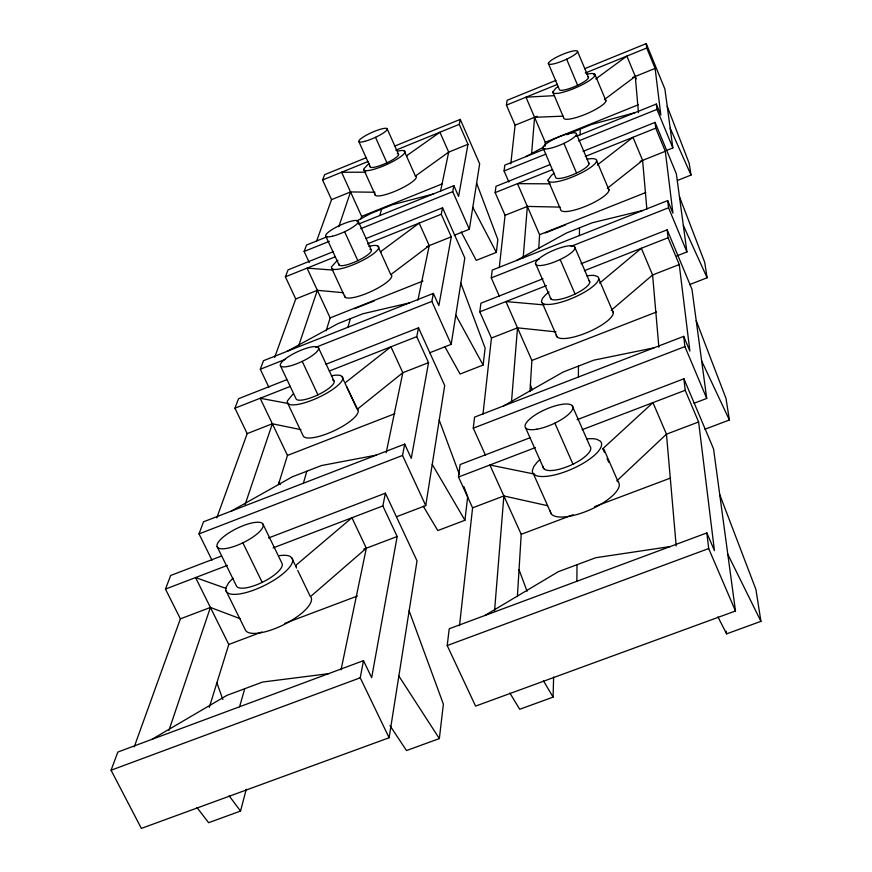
<?xml version="1.0" encoding="UTF-8"?>
<svg xmlns="http://www.w3.org/2000/svg" width="872" height="872" viewBox="0 0 872 872"><rect width="100%" height="100%" fill="white"/><g stroke="black" fill="none" stroke-linecap="round" stroke-linejoin="round"><path stroke-width="1.31" d="M576.872 581.275L577.002 564.718M578.376 377.042L578.463 366.098M579.422 235.56L579.477 227.843M580.153 134.757L580.196 129.001M509.88 693.066L519.723 709.274L553.088 697.11L553.622 676.999M517.39 596.633L521.216 534.296L489.879 465.005L534.656 474.128M529.98 391.55L531.887 360.441L505.913 301.559L544.215 304.917M538.743 248.64L539.594 234.699L517.488 183.654L550.079 183.839M545.022 146.365L545.262 142.3L525.969 97.184L554.374 95.658M494.544 611.109L503.874 495.95L547.594 505.706M511.526 401.578L517.51 327.839L555.998 331.872M523.178 257.883L527.353 206.424L560.129 207.111M531.604 153.886L534.569 117.295L563.083 116.161M459.5 625.649L472.591 507.842L458.498 477.006L460.1 464.558L530.045 437.744M482.99 414.135L491.448 338.031L479.796 311.838L480.908 303.216L542.994 278.746M499.264 267.639L505.073 215.319L495.165 192.614L495.983 186.325L550.287 164.503M510.785 163.892L515.09 125.197L506.447 105.131L507.068 100.313L555.965 80.388M390.024 725.7L406.505 750.552L439.346 738.584L443.379 704.162L409.132 610.88M423.291 506.251L437.809 530.558L464.929 520.268L467.686 496.778L463.948 486.729M444.916 346.805L460.078 374.034L483.121 365.052L485.115 348.092L460.83 283.204M461.223 232.007L476.254 260.368L496.332 252.4L497.836 239.517L476.613 183.142M683.91 378.775L713.547 448.873L735.478 611L475.578 706.102L447.205 645.542L449.222 628.767L706.854 532.923L714.441 550.635L698.614 421.972L685.196 390.296L683.91 378.775L577.09 419.715M485.53 455.315L473.256 428.174L474.586 417.121L683.692 336.363L689.883 351.078L679.244 264.543L668.061 237.762L667.167 229.816L581.003 263.769M499.46 296.425L491.274 277.896L492.2 270.102L667.701 200.593L672.922 213.15L665.314 151.303L655.744 128.162L655.09 122.385L583.117 151.303M508.856 181.943L504.092 170.945L504.79 165.146L544.804 149.014M385.402 493.181L382.852 505.934L397.163 536.498L371.668 677.675L363.493 660.66L117.829 752.056L111.071 770.216L141.362 828.4L389.119 737.745L417.023 560.86L385.402 493.181L268.511 537.991M396.618 516.682L425.743 505.586L444.687 385.511L418.516 327.796L326.019 364.245M429.667 352.779L451.184 344.342L464.809 257.959L442.551 207.787L365.935 238.568M454.279 235.266L469.343 229.249L479.665 163.838L460.253 119.399L394.951 146.006M418.516 327.796L416.751 336.647L428.555 362.643L411.268 458.367L404.695 444.12L203.514 521.816L199.023 533.893L211.983 560.151M442.551 207.787L441.254 214.25L451.282 236.813L438.856 305.614L433.362 293.406L263.486 360.692L260.303 369.248L268.87 387.277M460.253 119.399L459.261 124.347L467.981 144.305L458.585 196.364L453.865 185.671L358.436 224.126M389.119 737.745L360.234 677.795L363.493 660.66M425.743 505.586L402.537 455.446L404.695 444.12M451.184 344.342L431.847 301.396L433.362 293.406M469.343 229.249L452.732 191.633L453.865 185.671M341.039 669.881L366.338 548.205L351.939 517.761L295.434 565.677L296.578 568.064M386.187 452.742L402.82 372.715L390.95 346.794L344.909 383.026L357.836 409.796A30.302 8.556 -25.2 0 1 334.892 430.397A30.302 8.556 -25.2 0 1 303.205 435.978L287.586 403.049M417.917 300.077L429.242 245.621L419.181 223.112L380.443 251.823L381.031 252.084M440.524 191.35L448.677 152.131L439.924 132.228L406.428 155.892L406.962 156.055M197.018 807.559L208.615 822.699L240.541 811.058L246.253 789.247M239.593 706.756L244.738 688.717M303.391 483.252L306.824 471.218M347.917 327.251L350.348 318.716M379.81 215.515L381.631 209.106M209.291 707.345L228.791 644.473L195.557 577.569L226.012 588.426M278.397 484.647L287.466 455.435L260.172 398.253L288.567 403.562M326.128 330.859L330.15 317.899L307.064 268.118L333.05 270.069M360.877 218.883L361.651 216.398L341.606 172.264L365.902 172.198M168.939 730.398L210.403 607.446L240.116 618.673M245.119 504.496L272.347 423.77L300.949 429.656M298.78 345.41L317.353 290.322L343.492 292.72M338.805 226.72L350.533 191.938L374.96 192.243M134.244 746.824L180.384 618.848L165.462 589.08L170.672 575.487L221.499 556.009M216.801 517.859L247.179 433.613L234.939 408.183L238.579 398.7L286.735 379.723M274.658 357.4L295.739 298.954L285.395 276.816L288.065 269.862L333.278 251.692M316.427 241.588L331.545 199.634L322.575 180.003L324.635 174.662L366.066 157.778M309.266 262.548L304.132 251.463L306.519 245.054L327.011 236.792M598.225 165.113L597.451 164.917L632.996 137.296L642.61 160.372L607.337 188.319L608.122 188.537A26.215 6.409 -23.2 0 1 587.946 205.302A26.215 6.409 -23.2 0 1 560.565 209.28L548.019 180.068L551.431 175.414A26.302 6.115 -23.2 0 1 554.243 173.245M638.446 112.63L635.296 76.442L604.449 99.517L605.124 99.637A22.857 4.861 -23.1 0 1 587.543 113.382A22.857 4.861 -23.1 0 1 563.683 117.775L552.772 92.051L555.726 88.344A22.934 4.633 -23.2 0 1 558.167 86.568M233.009 578.103L228.54 582.954L226.153 587.248A36.897 11.848 -26.4 0 0 259.126 587.946A36.897 11.848 -26.4 0 0 292.403 558.603L290.071 556.347A36.897 11.848 -26.4 0 0 279.509 555.638M292.883 394.166L287.531 400.738A30.433 8.175 -25.1 0 0 315.62 398.755A30.433 8.175 -25.1 0 0 342.489 376.835L340.407 375.494A30.433 8.175 -25.1 0 0 331.393 375.788M604.427 452.405L602.814 448.699L652.954 402.635L666.459 434.18L676.192 545.894M366.338 548.205L310.41 596.688L297.733 570.452M599.685 283.095L641.345 248.269L652.594 274.974L658.883 347.241M377.849 246.1L390.798 274.625L429.242 245.621M404.172 150.834L415.399 176.046L448.677 152.131L467.981 144.305M484.81 615.523L558.287 571.705L595.761 557.72L670.132 546.581M151.793 739.423L226.884 695.376L262.635 682.035L328.504 673.685M503.558 405.938L563.225 371.995L593.723 360.19L653.978 347.841M231.407 511.047L292.153 476.897L321.517 465.539L376.115 455.162M516.573 260.456L566.658 232.922L592.306 222.752L642.817 210.457M287.073 351.351L337.944 323.632L362.785 313.778L409.284 302.944M525.86 156.644L543.398 147.248M566.778 134.724L591.303 124.522L634.871 112.706M356.637 221.03L370.862 213.455L392.433 204.757L433.003 194.075M584.807 68.637L646.239 43.6L664.889 89.031L672.846 147.935L666.557 150.453M322.575 180.003L368.071 161.484M395.801 150.191L459.261 124.347M506.447 105.131L557.502 84.344M585.254 73.041L646.741 48.004L646.239 43.6M331.545 199.634L350.533 191.938M515.09 125.197L537.087 116.281M632.778 77.466L655.112 68.408L646.741 48.004M361.651 216.398L441.995 183.97M545.262 142.3L638.217 104.793M576.37 136.294L656.333 104.062L660.845 115.017L655.112 68.408M304.132 251.463L329.322 241.326M360.801 228.649L452.732 191.633M504.092 170.945L545.785 154.159M578.627 140.937L656.954 109.392L656.333 104.062M285.395 276.816L334.772 257M367.526 243.855L441.254 214.25M495.165 192.614L552.641 169.55M585.286 156.437L655.744 128.162M295.739 298.954L317.353 290.322M426.735 246.623L451.282 236.813M505.073 215.319L527.353 206.424M640.103 161.375L665.314 151.303M330.15 317.899L422.942 281.035M539.594 234.699L645.705 192.549M354.501 308.732L374.23 300.895M545.316 232.933L565.59 224.889M677.675 180.362L691.027 175.065L689.185 163.347L667.233 106.406M260.303 369.248L285.526 359.275M315.795 347.296L431.847 301.396M491.274 277.896L539.387 258.853M571.04 246.34L668.552 207.776L667.701 200.593M234.939 408.183L290.354 386.383M329.333 371.036L416.751 336.647M479.796 311.838L546.417 285.624M584.382 270.68L668.061 237.762M676.825 255.899L686.918 251.943L676.356 173.833L655.09 122.385M247.179 433.613L272.347 423.77M428.555 362.643L402.82 372.715L357.171 409.35L357.836 409.796M491.448 338.031L517.51 327.839M679.244 264.543L652.594 274.974L611.305 310.236L612.231 310.606A30.814 8.884 -23.3 0 1 588.502 331.96A30.814 8.884 -23.3 0 1 556.282 334.892M689.599 284.599L707.116 277.776L704.685 262.287L679.441 196.636M287.466 455.435L394.82 413.71M531.887 360.441L656.485 312.013M199.023 533.893L402.537 455.446M473.256 428.174L684.902 346.598L683.692 336.363M165.462 589.08L227.341 565.416M273.11 547.91L382.852 505.934M458.498 477.006L535.386 447.598M582.158 429.711L685.196 390.296M694.047 403.267L706.734 398.439L691.965 289.253L667.167 229.816M180.384 618.848L210.403 607.446M363.798 549.175L397.163 536.498M472.591 507.842L503.874 495.95M698.614 421.972L666.459 434.18L616.864 480.853L617.986 481.486A37.267 13.026 -23.8 0 1 589.287 510.109A37.267 13.026 -23.8 0 1 550.287 510.698M704.914 429.253L729.384 419.977L726.005 398.406L696.216 320.678M228.791 644.473L261.905 632.004M284.839 623.36L357.433 596.012M521.216 534.296L573.1 514.753M594.617 506.643L670.535 478.041M111.071 770.216L360.234 677.795M447.205 645.542L708.685 548.553L706.854 532.923M717.95 616.907L726.594 633.857L760.929 621.344L755.937 589.483L719.738 494.609M596.503 79.014L595.827 78.905L626.881 56.091L636.298 78.862M415.399 176.046L415.944 176.22A22.498 4.742 -24.1 0 1 396.793 190.51A22.498 4.742 -24.1 0 1 375.156 194.064M390.798 274.625L391.397 274.909A25.779 6.224 -24.5 0 1 369.172 292.36A25.779 6.224 -24.5 0 1 344.713 295.27M602.814 448.699L603.925 449.298L617.986 481.486M295.434 565.677L296.175 566.408M229.118 795.82L240.541 811.058M398.853 675.996L439.346 738.584M543.43 680.781L553.088 697.11M432.24 464.405L464.929 520.268M455.794 315.086L483.121 365.052M472.809 207.307L496.332 252.4M727.804 554.276L760.929 621.344M226.001 590.726L245.141 629.497A36.722 12.393 -26.5 0 0 282.692 625.235A36.722 12.393 -26.5 0 0 311.162 597.44M217.074 546.548L236.345 585.722A25.419 8.164 -26.4 0 0 262.178 582.387A25.419 8.164 -26.4 0 0 282.103 563.595L263.093 524.377A25.55 7.783 -26.3 0 0 226.044 534.863A25.55 7.783 -26.3 0 0 231.189 547.354A25.55 7.783 -26.3 0 0 263.093 524.377M242.885 542.842L262.189 582.376M291.662 557.895L294.889 564.566M280.435 365.76L296.142 398.973A20.961 5.635 -25.1 0 0 320.373 393.632A20.961 5.635 -25.1 0 0 332.548 379.974M701.655 360.932L729.384 419.977M302.224 361.379L317.953 394.842M318.443 347.666L333.965 380.901M341.824 376.41L344.386 381.914M346.576 386.612L356.604 408.151M325.823 236.258L339.034 265.001M331.763 268.434L344.909 296.96M344.625 231.734L357.847 260.663A17.822 4.088 -24.5 0 1 338.903 263.889M358.109 221.03L371.189 249.784M683.332 225.456L707.116 277.776M364.027 170.116L375.396 195.317M358.937 141.765L370.36 167.13M533.348 473.725L551.333 513.946M375.505 137.307L386.939 162.824A15.543 3.117 -24.1 0 1 370.208 166.312M525.685 428.01L543.79 468.656M387.07 128.587L398.395 153.963M670.176 128.151L691.027 175.065M554.854 423.149L572.98 464.187M607.13 458.585L608.754 462.302M572.152 405.567L589.984 446.257A25.811 8.589 -23.8 0 1 569.896 465.604A25.811 8.589 -23.8 0 1 543.093 466.52M535.495 263.399L550.962 298.965M542.34 303.096L557.164 337.039M560.162 259.518L575.062 294.028M708.685 548.553L735.478 611M575.029 247.768A21.408 5.559 -23.4 0 1 545.305 264.805A21.408 5.559 -23.4 0 1 545.436 254.319A21.408 5.559 -23.4 0 1 575.029 247.768L589.777 282.103M542.951 147.608L555.551 177.049A18.127 4.207 -23.2 0 0 574.397 174.051A18.127 4.207 -23.2 0 0 588.447 162.683M598.693 278.593L613.288 312.677M563.922 143.379L576.556 173.07M548.368 63.471L559.334 89.38A15.805 3.194 -23.2 0 0 575.749 86.143A15.805 3.194 -23.2 0 0 587.99 76.823M576.512 134.07A18.192 4 -23.3 0 1 551.289 148.044A18.192 4 -23.3 0 1 551.387 140.49A18.192 4 -23.3 0 1 576.512 134.07L589.025 163.631M684.902 346.598L706.734 398.439M596.601 160.601L609.005 189.976M566.647 59.187L577.624 85.293M595.086 74.829L605.898 100.683M593.668 73.728L594.53 75.799M577.591 51.513A15.849 3.03 -23.2 0 1 555.638 63.373A15.849 3.03 -23.2 0 1 555.715 57.65A15.849 3.03 -23.2 0 1 577.591 51.513L588.491 77.521M668.552 207.776L686.918 251.943M656.954 109.392L672.846 147.935M530.383 384.846L532.28 389.904M519.047 569.732L527.07 591.292M439.226 420.13L459.282 474.161M279.204 482.053L280.13 484.581M216.888 682.841L222.861 699.508M726.256 631.175L726.594 633.857M642.61 160.372L646.85 209.062M552.772 92.051A22.934 4.633 -23.2 0 0 576.599 87.374A22.934 4.633 -23.2 0 0 594.344 73.837L592.208 73.499A22.934 4.633 -23.2 0 0 586.769 74.251M548.019 180.068A26.302 6.115 -23.2 0 0 575.357 175.741A26.302 6.115 -23.2 0 0 595.75 159.227L593.298 158.628A26.302 6.115 -23.2 0 0 587.063 159.205M539.877 459.631A37.452 12.459 -23.8 0 0 537.316 462.051L533.708 466.629L532.356 470.608A37.452 12.459 -23.8 0 0 571.269 469.332A37.452 12.459 -23.8 0 0 600.394 441.21L596.884 439.325A37.452 12.459 -23.8 0 0 586.78 438.954M549.109 291.978A30.945 8.48 -23.4 0 0 545.545 294.91L542.58 298.257L541.501 301.047A30.945 8.48 -23.4 0 0 573.656 297.625A30.945 8.48 -23.4 0 0 597.68 276.62L594.791 275.563A30.945 8.48 -23.4 0 0 586.845 275.879M589.091 280.73A21.32 5.842 -23.4 0 1 572.523 295.194A21.32 5.842 -23.4 0 1 550.363 297.57M337.922 260.346A25.866 5.941 -24.5 0 0 335.96 261.829L331.6 266.81A25.866 5.941 -24.5 0 0 355.994 263.562A25.866 5.941 -24.5 0 0 378.437 246.351L376.573 245.544A25.866 5.941 -24.5 0 0 368.736 246.329M369.913 249.218A17.822 4.088 -24.5 0 1 357.836 260.663M397.24 153.614A15.543 3.117 -24.1 0 1 386.928 162.824M369.172 163.74A22.563 4.524 -24.1 0 0 367.483 164.961L363.809 168.917A22.563 4.524 -24.1 0 0 385.402 165.091A22.563 4.524 -24.1 0 0 404.706 150.998L403.028 150.496A22.563 4.524 -24.1 0 0 397.512 151.172M536.89 429.209A25.942 8.186 -23.8 0 0 572.937 407.562A25.942 8.186 -23.8 0 0 537.098 413.786A25.942 8.186 -23.8 0 0 536.89 429.209M288.087 366.393A21.048 5.363 -25.1 0 0 318.542 349.16A21.048 5.363 -25.1 0 0 291.749 354.697A21.048 5.363 -25.1 0 0 288.087 366.393M332.515 236.203A17.887 3.891 -24.5 0 0 358.272 222.077A17.887 3.891 -24.5 0 0 335.164 227.734A17.887 3.891 -24.5 0 0 332.515 236.203M364.888 141.329A15.598 2.965 -24.1 0 0 387.255 129.35A15.598 2.965 -24.1 0 0 366.905 134.888A15.598 2.965 -24.1 0 0 364.888 141.329"/></g></svg>
